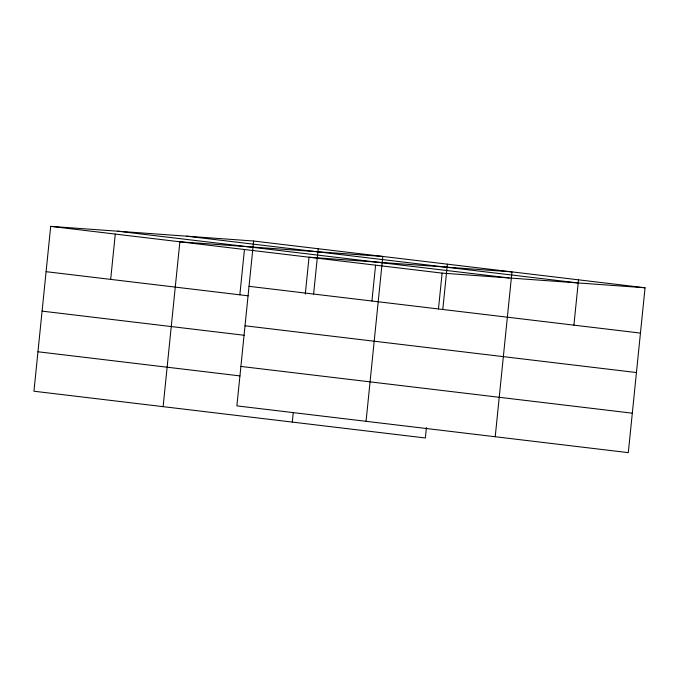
<?xml version="1.0" encoding="UTF-8"?>
<svg xmlns="http://www.w3.org/2000/svg" width="679" height="679" viewBox="0 0 679 679"><rect width="100%" height="100%" fill="white"/><g stroke="black" fill="none" stroke-linecap="round" stroke-linejoin="round"><path stroke-width="1.02" d="M253.632 241.02L236.886 405.881L628.304 452.638L645.05 287.777L253.632 241.02L50.696 226.362L33.95 391.223L425.368 437.98L426.42 427.6M110.677 279.392L115.277 234.077M163.121 406.653L179.867 241.792L382.803 256.45L366.057 421.311M239.848 294.822L244.448 249.507M292.284 422.083L293.235 412.739M305.287 294.109L309.03 257.222L511.966 271.88L495.22 436.741M313.613 294.049L318.213 248.735M371.931 301.001L375.572 265.175M438.473 308.945L442.114 273.119L645.05 287.777M442.784 309.48L447.385 264.165M573.908 325.139L578.508 279.824M186.666 236.182L578.084 282.939M117.662 231.199L509.08 277.957M50.696 226.362L442.114 273.119M249.032 286.334L640.45 333.092M46.096 271.676L248.174 295.815M245.026 325.784L636.444 372.542M42.09 311.126L244.168 335.265M240.892 366.431L632.31 413.188M37.956 351.773L240.043 375.911"/></g></svg>
